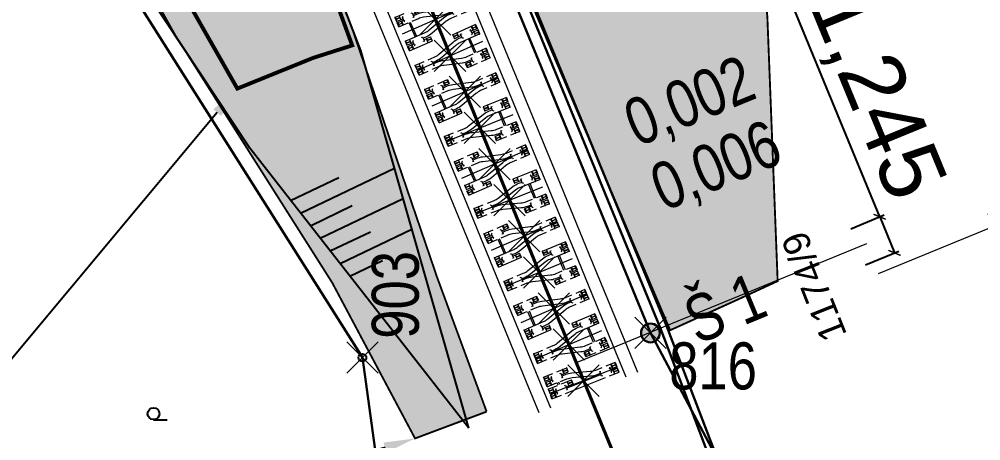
# Model space of a CAD drawing. Header units: millimetres. Extents: x -533422 to -532014, y -1115269 to -1112931.
# Drawn here: x -532541.36 to -532510.7, y -1113937.67 to -1113924.23 of the extents above; entities that cross this region are included whole.
import ezdxf
from ezdxf import colors
from ezdxf.entities.mleader import LeaderData, LeaderLine
from ezdxf.enums import TextEntityAlignment as Align
from ezdxf.math import Vec2, Vec3

# ---------------------------------------------------------------- set-up
doc = ezdxf.new("R2010")
doc.units = ezdxf.units.MM
doc.header["$PDMODE"] = 3
doc.header["$PDSIZE"] = 0.5
doc.linetypes.add('ACAD_ISO02W100', pattern=[15, 12, -3])
for name, color, linetype, lineweight in [('1105 mapa KN', 251, 'Continuous', 0), ('drážní pozemek', 4, 'Continuous', 30), ('drážní pozemek body', 1, 'Continuous', 18), ('kladečák', 2, 'Continuous', 15), ('kladečák osa', 2, 'Continuous', 15), ('odvodnění', 5, 'Continuous', 0), ('původní osa', 30, 'Continuous', 15), ('SVRSEK', 1, 'Continuous', 20), ('Svršek', 1, 'Continuous', 18), ('Svršek popis', 1, 'Continuous', 18), ('tvar svršku', 1, 'Continuous', 13), ('Vytyčovací výkres', 5, 'Continuous', 15), ('Vytyčovací výkres _čísla bodů', 5, 'Continuous', 15), ('Ypražce', 1, 'Continuous', 13), ('zabzař', 1, 'Continuous', 30), ('řezy - značení', 5, 'Continuous', 0), ('ŠEDIVÝ -UKRYTO', 5, 'Continuous', 15)]:
    doc.layers.add(name, color=color, linetype=linetype, lineweight=lineweight)
doc.layers.add('skály', color=8, linetype='Continuous')
doc.styles.get("Standard").update_dxf_attribs({"font": 'arial.ttf'})
doc.styles.add('Standard 1_500', font='romans.shx', dxfattribs={"width": 0.65, "height": 0.7})
doc.dimstyles.new('Kóty příčné řezy', dxfattribs={"dimtxt": 2, "dimasz": 0.3, "dimexe": 0.15, "dimexo": 0.6, "dimgap": 0.1, "dimtad": 1, "dimdec": 3, "dimzin": 0, "dimtxsty": 'Standard', "dimblk": 'ARCHTICK', "dimcen": 0.09, "dimadec": 0, "dimazin": 0, "dimtfac": 1, "dimtdec": 3, "dimtofl": 0, "dimtmove": 0, "dimatfit": 3, "dimldrblk": 'ARCHTICK', "dimfxl": 1, "dimfxlon": 1, "dimtfillclr": 256, "dimtolj": 1, "dimtzin": 0, "dimarcsym": 0})

# ---------------------------------------------------------------- blocks, each defined once
blk = doc.blocks.new('Z105')
at = {"color": 0, "lineweight": -2}
for radius in [1.25, 0.025]:
    blk.add_circle((0, 0), radius, dxfattribs=at)
blk = doc.blocks.new('Z3040')
at = {"color": 0, "lineweight": -2}
blk.add_line((0, 0), (4.4, 0), dxfattribs=at)
blk.add_circle((0, 1.9), 1.88, dxfattribs=at)
blk = doc.blocks.new('_ARCHTICK')
at = {"color": 0, "linetype": 'ByBlock', "const_width": 0.15}
blk.add_lwpolyline([(-0.5, -0.5), (0.5, 0.5)], dxfattribs=at)
blk = doc.blocks.new('*D34')
at = {"layer": 'Defpoints', "color": 0}
for p in [(-532513.452, -1113931.68), (-532523.84, -1113934.604), (-532523.366, -1113935.755)]:
    blk.add_point(p, dxfattribs=at)
at = {"layer": 'kladečák', "color": 0, "lineweight": -2}
for p, q in [((-532513.925, -1113930.528), (-532516.615, -1113923.984)), ((-532514.85, -1113930.908), (-532513.786, -1113930.471)), ((-532513.925, -1113930.528), (-532513.452, -1113931.68)), ((-532514.376, -1113932.06), (-532513.313, -1113931.623))]:
    blk.add_line(p, q, dxfattribs=at)
at = {"layer": 'kladečák', "color": 0, "lineweight": -2, "xscale": 0.3, "yscale": 0.3, "zscale": 0.3}
for p, rotation in [((-532513.925, -1113930.528), 112.3462702138352), ((-532513.452, -1113931.68), 292.3462702138352)]:
    blk.add_blockref('_ARCHTICK', p, dxfattribs=dict(at, rotation=rotation))
at = {"layer": 'kladečák', "color": 0, "insert": (-532514.123, -1113926.622), "char_height": 2, "attachment_point": 5, "rotation": 292.3463}
blk.add_mtext('\\A1;1,245', dxfattribs=at)
blk = doc.blocks.new('*D35')
at = {"layer": 'Defpoints', "color": 0}
for p in [(-532509.391, -1113930.459), (-532523.366, -1113935.755), (-532523.209, -1113936.139)]:
    blk.add_point(p, dxfattribs=at)
at = {"layer": 'kladečák', "color": 0, "lineweight": -2}
for p, q in [((-532510.474, -1113930.456), (-532509.41, -1113930.018)), ((-532509.549, -1113930.075), (-532509.391, -1113930.459)), ((-532510.316, -1113930.84), (-532509.252, -1113930.402)), ((-532509.391, -1113930.459), (-532504.879, -1113941.434))]:
    blk.add_line(p, q, dxfattribs=at)
at = {"layer": 'kladečák', "color": 0, "lineweight": -2, "xscale": 0.3, "yscale": 0.3, "zscale": 0.3}
for p, rotation in [((-532509.549, -1113930.075), 112.3462702196717), ((-532509.391, -1113930.459), 292.3462702196717)]:
    blk.add_blockref('_ARCHTICK', p, dxfattribs=dict(at, rotation=rotation))
at = {"layer": 'kladečák', "color": 0, "insert": (-532504.999, -1113937.719), "char_height": 2, "attachment_point": 5, "rotation": 292.3463}
blk.add_mtext('\\A1;0,415', dxfattribs=at)
blk = doc.blocks.new('Z$W@#75726B7D')
at = {"layer": 'Ypražce'}
for p, q in [((0, 2.3), (0, 1.979)), ((0.14, 2.3), (0.14, 2.085)), ((0.19, 2.296), (0.19, 2.085)), ((0.33, 2.3), (0.33, 1.979)), ((0.555, 2.3), (0.555, 2.085)), ((0.605, 2.3), (0.605, 2.085)), ((0.745, 2.3), (0.745, 1.979)), ((0.332, 1.954), (0.413, 1.954)), ((0.332, 1.904), (0.413, 1.904)), ((0, 1.838), (0, 0.462)), ((0.14, 0.561), (0.14, 1.739)), ((0.19, 1.739), (0.19, 1.5)), ((0.33, 1.838), (0.33, 1.5)), ((0.605, 1.739), (0.605, 1.5)), ((0.745, 1.838), (0.745, 1.5)), ((0, 0.321), (0, 0)), ((0.14, 0.214), (0.14, 0)), ((0.19, 0.214), (0.19, 0))]:
    blk.add_line(p, q, dxfattribs=at)
at = {"layer": 'Ypražce', "lineweight": 9, "ltscale": 0.005}
blk.add_line((0.165, 0), (0.165, 2.3), dxfattribs=at)
at = {"layer": 'Ypražce'}
for points in [[(0.067, 2.182), (0.067, 2.266, 0.274795), (0.057, 2.285), (0.057, 2.285), (0.003, 2.292, -0.296181), (0, 2.296), (0, 2.3), (0.14, 2.3), (0.14, 2.296, -0.296181), (0.137, 2.292), (0.083, 2.285), (0.083, 2.285, 0.274795), (0.073, 2.266), (0.073, 2.182, 0.274795), (0.083, 2.163), (0.137, 2.156, -0.296181), (0.14, 2.151), (0.14, 2.148), (0, 2.148), (0, 2.151, -0.296181), (0.003, 2.156), (0.057, 2.163), (0.057, 2.163, 0.274795)], [(0.263, 2.182), (0.263, 2.266, -0.274795), (0.273, 2.285), (0.273, 2.285), (0.327, 2.292, 0.296181), (0.33, 2.296), (0.33, 2.3), (0.19, 2.3), (0.19, 2.296, 0.296181), (0.193, 2.292), (0.247, 2.285), (0.247, 2.285, -0.274795), (0.257, 2.266), (0.257, 2.182, -0.274795), (0.247, 2.163), (0.193, 2.156, 0.296181), (0.19, 2.151), (0.19, 2.148), (0.33, 2.148), (0.33, 2.151, 0.296181), (0.327, 2.156), (0.273, 2.163), (0.273, 2.163, -0.274795)], [(0.482, 2.182), (0.482, 2.266, 0.274795), (0.472, 2.285), (0.472, 2.285), (0.418, 2.292, -0.296181), (0.415, 2.296), (0.415, 2.3), (0.555, 2.3), (0.555, 2.296, -0.296181), (0.552, 2.292), (0.498, 2.285), (0.498, 2.285, 0.274795), (0.488, 2.266), (0.488, 2.182, 0.274795), (0.498, 2.163), (0.552, 2.156, -0.296181), (0.555, 2.151), (0.555, 2.148), (0.415, 2.148), (0.415, 2.151, -0.296181), (0.418, 2.156), (0.472, 2.163), (0.472, 2.163, 0.274795)], [(0.678, 2.182), (0.678, 2.266, -0.274795), (0.688, 2.285), (0.688, 2.285), (0.742, 2.292, 0.296181), (0.745, 2.296), (0.745, 2.3), (0.605, 2.3), (0.605, 2.296, 0.296181), (0.608, 2.292), (0.662, 2.285), (0.662, 2.285, -0.274795), (0.672, 2.266), (0.672, 2.182, -0.274795), (0.662, 2.163), (0.608, 2.156, 0.296181), (0.605, 2.151), (0.605, 2.148), (0.745, 2.148), (0.745, 2.151, 0.296181), (0.742, 2.156), (0.688, 2.163), (0.688, 2.163, -0.274795)], [(0.263, 1.534), (0.263, 1.618, -0.274795), (0.273, 1.637), (0.273, 1.637), (0.327, 1.644, 0.296181), (0.33, 1.649), (0.33, 1.652), (0.19, 1.652), (0.19, 1.649, 0.296181), (0.193, 1.644), (0.247, 1.637), (0.247, 1.637, -0.274795), (0.257, 1.618), (0.257, 1.534, -0.274795), (0.247, 1.515), (0.193, 1.508, 0.296181), (0.19, 1.504), (0.19, 1.5), (0.33, 1.5), (0.33, 1.504, 0.296181), (0.327, 1.508), (0.273, 1.515), (0.273, 1.515, -0.274795)], [(0.678, 1.534), (0.678, 1.618, -0.274795), (0.688, 1.637), (0.688, 1.637), (0.742, 1.644, 0.296181), (0.745, 1.649), (0.745, 1.652), (0.605, 1.652), (0.605, 1.649, 0.296181), (0.608, 1.644), (0.662, 1.637), (0.662, 1.637, -0.274795), (0.672, 1.618), (0.672, 1.534, -0.274795), (0.662, 1.515), (0.608, 1.508, 0.296181), (0.605, 1.504), (0.605, 1.5), (0.745, 1.5), (0.745, 1.504, 0.296181), (0.742, 1.508), (0.688, 1.515), (0.688, 1.515, -0.274795)], [(0.067, 0.118), (0.067, 0.034, -0.274795), (0.057, 0.015), (0.057, 0.015), (0.003, 0.008, 0.296181), (0, 0.004), (0, 0), (0.14, 0), (0.14, 0.004, 0.296181), (0.137, 0.008), (0.083, 0.015), (0.083, 0.015, -0.274795), (0.073, 0.034), (0.073, 0.118, -0.274795), (0.083, 0.137), (0.137, 0.144, 0.296181), (0.14, 0.149), (0.14, 0.152), (0, 0.152), (0, 0.149, 0.296181), (0.003, 0.144), (0.057, 0.137), (0.057, 0.137, -0.274795)], [(0.263, 0.118), (0.263, 0.034, 0.274795), (0.273, 0.015), (0.273, 0.015), (0.327, 0.008, -0.296181), (0.33, 0.004), (0.33, 0), (0.19, 0), (0.19, 0.004, -0.296181), (0.193, 0.008), (0.247, 0.015), (0.247, 0.015, 0.274795), (0.257, 0.034), (0.257, 0.118, 0.274795), (0.247, 0.137), (0.193, 0.144, -0.296181), (0.19, 0.149), (0.19, 0.152), (0.33, 0.152), (0.33, 0.149, -0.296181), (0.327, 0.144), (0.273, 0.137), (0.273, 0.137, 0.274795)]]:
    blk.add_lwpolyline(points, format="xyb", close=True, dxfattribs=at)
for points in [[(0.415, 2.3), (0.415, 1.979)], [(0.214, 2.061), (0.24, 2.06), (0.24, 2.085), (0.09, 2.085), (0.09, 2.06), (0.116, 2.06)], [(0.629, 2.061), (0.655, 2.06), (0.655, 2.085), (0.505, 2.085), (0.505, 2.06), (0.531, 2.06)], [(0.629, 2.061), (0.655, 2.06), (0.655, 2.085), (0.505, 2.085), (0.505, 2.06), (0.531, 2.06)], [(0.23, 1.764), (0.24, 1.764), (0.24, 1.739), (0.09, 1.739), (0.09, 1.764), (0.1, 1.764)], [(0.645, 1.764), (0.655, 1.764), (0.655, 1.739), (0.505, 1.739), (0.505, 1.764), (0.515, 1.764)], [(0.645, 1.764), (0.655, 1.764), (0.655, 1.739), (0.505, 1.739), (0.505, 1.764), (0.515, 1.764)], [(0.1, 0.536), (0.09, 0.536), (0.09, 0.561), (0.24, 0.561), (0.24, 0.536), (0.23, 0.536)], [(0.33, 0), (0.33, 0.321)], [(0.116, 0.239), (0.09, 0.239), (0.09, 0.214), (0.24, 0.214), (0.24, 0.239), (0.214, 0.239)]]:
    blk.add_lwpolyline(points, dxfattribs=at)
for points in [[(0.415, 1.838), (0.415, 1.625, -0.072586), (0.39, 1.454), (0.221, 0.886, 0.072586), (0.19, 0.675), (0.19, 0.561)], [(0.33, 0.462), (0.33, 0.675, -0.072586), (0.355, 0.846), (0.524, 1.414, 0.072586), (0.555, 1.625), (0.555, 1.739)]]:
    blk.add_lwpolyline(points, format="xyb", dxfattribs=at)
blk = doc.blocks.new('Z$W@#62D3339C')
at = {"layer": 'Ypražce', "lineweight": 9}
for p, q in [((0, 2.3), (0, 1.5)), ((0.14, 2.3), (0.14, 2.085)), ((0.19, 2.3), (0.19, 2.085)), ((0.97, 2.3), (0.97, 2.085)), ((1.02, 2.3), (1.02, 2.085)), ((1.16, 2.3), (1.16, 1.979)), ((0.828, 1.958), (0.33, 1.958)), ((0.828, 1.908), (0.33, 1.908)), ((0.14, 1.739), (0.14, 1.5)), ((1.02, 1.739), (1.02, 1.5)), ((1.16, 1.838), (1.16, 1.5)), ((0.555, 0.214), (0.555, 0)), ((0.605, 0.214), (0.605, 0))]:
    blk.add_line(p, q, dxfattribs=at)
at = {"layer": 'Ypražce', "lineweight": 9, "ltscale": 0.005}
blk.add_line((0.58, 0), (0.58, 2.3), dxfattribs=at)
at = {"layer": 'Ypražce', "lineweight": 9}
for points in [[(0.067, 2.182), (0.067, 2.266, 0.274795), (0.057, 2.285), (0.057, 2.285), (0.003, 2.292, -0.296181), (0, 2.296), (0, 2.3), (0.14, 2.3), (0.14, 2.296, -0.296181), (0.137, 2.292), (0.083, 2.285), (0.083, 2.285, 0.274795), (0.073, 2.266), (0.073, 2.182, 0.274795), (0.083, 2.163), (0.137, 2.156, -0.296181), (0.14, 2.151), (0.14, 2.148), (0, 2.148), (0, 2.151, -0.296181), (0.003, 2.156), (0.057, 2.163), (0.057, 2.163, 0.274795)], [(0.263, 2.182), (0.263, 2.266, -0.274795), (0.273, 2.285), (0.273, 2.285), (0.327, 2.292, 0.296181), (0.33, 2.296), (0.33, 2.3), (0.19, 2.3), (0.19, 2.296, 0.296181), (0.193, 2.292), (0.247, 2.285), (0.247, 2.285, -0.274795), (0.257, 2.266), (0.257, 2.182, -0.274795), (0.247, 2.163), (0.193, 2.156, 0.296181), (0.19, 2.151), (0.19, 2.148), (0.33, 2.148), (0.33, 2.151, 0.296181), (0.327, 2.156), (0.273, 2.163), (0.273, 2.163, -0.274795)], [(0.897, 2.182), (0.897, 2.266, 0.274795), (0.887, 2.285), (0.887, 2.285), (0.833, 2.292, -0.296181), (0.83, 2.296), (0.83, 2.3), (0.97, 2.3), (0.97, 2.296, -0.296181), (0.967, 2.292), (0.913, 2.285), (0.913, 2.285, 0.274795), (0.903, 2.266), (0.903, 2.182, 0.274795), (0.913, 2.163), (0.967, 2.156, -0.296181), (0.97, 2.151), (0.97, 2.148), (0.83, 2.148), (0.83, 2.151, -0.296181), (0.833, 2.156), (0.887, 2.163), (0.887, 2.163, 0.274795)], [(1.093, 2.182), (1.093, 2.266, -0.274795), (1.103, 2.285), (1.103, 2.285), (1.157, 2.292, 0.296181), (1.16, 2.296), (1.16, 2.3), (1.02, 2.3), (1.02, 2.296, 0.296181), (1.023, 2.292), (1.077, 2.285), (1.077, 2.285, -0.274795), (1.087, 2.266), (1.087, 2.182, -0.274795), (1.077, 2.163), (1.023, 2.156, 0.296181), (1.02, 2.151), (1.02, 2.148), (1.16, 2.148), (1.16, 2.151, 0.296181), (1.157, 2.156), (1.103, 2.163), (1.103, 2.163, -0.274795)], [(0.067, 1.618), (0.067, 1.534, -0.274795), (0.057, 1.515), (0.057, 1.515), (0.003, 1.508, 0.296181), (0, 1.504), (0, 1.5), (0.14, 1.5), (0.14, 1.504, 0.296181), (0.137, 1.508), (0.083, 1.515), (0.083, 1.515, -0.274795), (0.073, 1.534), (0.073, 1.618, -0.274795), (0.083, 1.637), (0.137, 1.644, 0.296181), (0.14, 1.649), (0.14, 1.652), (0, 1.652), (0, 1.649, 0.296181), (0.003, 1.644), (0.057, 1.637), (0.057, 1.637, -0.274795)], [(1.093, 1.618), (1.093, 1.534, 0.274795), (1.103, 1.515), (1.103, 1.515), (1.157, 1.508, -0.296181), (1.16, 1.504), (1.16, 1.5), (1.02, 1.5), (1.02, 1.504, -0.296181), (1.023, 1.508), (1.077, 1.515), (1.077, 1.515, 0.274795), (1.087, 1.534), (1.087, 1.618, 0.274795), (1.077, 1.637), (1.023, 1.644, -0.296181), (1.02, 1.649), (1.02, 1.652), (1.16, 1.652), (1.16, 1.649, -0.296181), (1.157, 1.644), (1.103, 1.637), (1.103, 1.637, 0.274795)], [(0.482, 0.118), (0.482, 0.034, -0.274795), (0.472, 0.015), (0.472, 0.015), (0.418, 0.008, 0.296181), (0.415, 0.004), (0.415, 0), (0.555, 0), (0.555, 0.004, 0.296181), (0.552, 0.008), (0.498, 0.015), (0.498, 0.015, -0.274795), (0.488, 0.034), (0.488, 0.118, -0.274795), (0.498, 0.137), (0.552, 0.144, 0.296181), (0.555, 0.149), (0.555, 0.152), (0.415, 0.152), (0.415, 0.149, 0.296181), (0.418, 0.144), (0.472, 0.137), (0.472, 0.137, -0.274795)], [(0.678, 0.118), (0.678, 0.034, 0.274795), (0.688, 0.015), (0.688, 0.015), (0.742, 0.008, -0.296181), (0.745, 0.004), (0.745, 0), (0.605, 0), (0.605, 0.004, -0.296181), (0.608, 0.008), (0.662, 0.015), (0.662, 0.015, 0.274795), (0.672, 0.034), (0.672, 0.118, 0.274795), (0.662, 0.137), (0.608, 0.144, -0.296181), (0.605, 0.149), (0.605, 0.152), (0.745, 0.152), (0.745, 0.149, -0.296181), (0.742, 0.144), (0.688, 0.137), (0.688, 0.137, 0.274795)]]:
    blk.add_lwpolyline(points, format="xyb", close=True, dxfattribs=at)
for points in [[(0.33, 2.3), (0.33, 1.625, 0.072586), (0.355, 1.454), (0.524, 0.886, -0.072586), (0.555, 0.675), (0.555, 0.561)], [(0.415, 0.462), (0.415, 0.675, 0.072586), (0.39, 0.846), (0.221, 1.414, -0.072586), (0.19, 1.625), (0.19, 1.739)], [(0.83, 1.838), (0.83, 1.625, -0.072586), (0.805, 1.454), (0.636, 0.886, 0.072586), (0.605, 0.675), (0.605, 0.561)], [(0.745, 0.462), (0.745, 0.675, -0.072586), (0.77, 0.846), (0.939, 1.414, 0.072586), (0.97, 1.625), (0.97, 1.739)]]:
    blk.add_lwpolyline(points, format="xyb", dxfattribs=at)
for points in [[(0.83, 2.3), (0.83, 1.979)], [(0.214, 2.061), (0.24, 2.06), (0.24, 2.085), (0.09, 2.085), (0.09, 2.06), (0.116, 2.06)], [(1.044, 2.061), (1.07, 2.06), (1.07, 2.085), (0.92, 2.085), (0.92, 2.06), (0.946, 2.06)], [(0.23, 1.764), (0.24, 1.764), (0.24, 1.739), (0.09, 1.739), (0.09, 1.764), (0.1, 1.764)], [(1.06, 1.764), (1.07, 1.764), (1.07, 1.739), (0.92, 1.739), (0.92, 1.764), (0.93, 1.764)], [(0.415, 0), (0.415, 0.321)], [(0.515, 0.536), (0.505, 0.536), (0.505, 0.561), (0.655, 0.561), (0.655, 0.536), (0.645, 0.536)], [(0.745, 0), (0.745, 0.321)], [(0.531, 0.239), (0.505, 0.239), (0.505, 0.214), (0.655, 0.214), (0.655, 0.239), (0.629, 0.239)]]:
    blk.add_lwpolyline(points, dxfattribs=at)

msp = doc.modelspace()

# ---------------------------------------------------------------- hatches: boundary and pattern name
at = {"layer": 'odvodnění'}
msp.add_hatch(color=256, dxfattribs=at).paths.add_polyline_path([(-532520.9348, -1113934.2339, 1), (-532521.5348, -1113934.2339, 1)])
at = {"layer": 'skály', "true_color": 0xd9ffcc}
h = msp.add_hatch(color=254, dxfattribs=at)
h.dxf.hatch_style = 1
h.paths.add_polyline_path([(-532518.5594, -1113933.2177), (-532517.1782, -1113932.5799), (-532517.5067, -1113924.1456), (-532518.2728, -1113916.338), (-532520.5537, -1113907.175), (-532521.4019, -1113904.7517), (-532522.6878, -1113901.5411), (-532524.2582, -1113898.1632), (-532525.1625, -1113895.9551), (-532526.234, -1113892.75), (-532527.6465, -1113888.1893), (-532529.3261, -1113883.7492), (-532531.835, -1113875.2672), (-532531.835, -1113875.2672), (-532537.2569, -1113861.571), (-532539.0358, -1113855.5672), (-532541.0908, -1113850.94), (-532542.3695, -1113847.5949), (-532543.1826, -1113843.4911), (-532544.1325, -1113839.1424), (-532546.1592, -1113828.9681), (-532546.3628, -1113824.3169), (-532547.0981, -1113819.5416), (-532548.5464, -1113815.3411), (-532550.2727, -1113807.4673), (-532547.7826, -1113800.9067), (-532545.3063, -1113789.8871), (-532546.4022, -1113781.6222), (-532558.0273, -1113786.201), (-532558.5992, -1113791.3438), (-532557.8332, -1113800.8024), (-532557.7416, -1113806.6114), (-532557.0713, -1113813.3105), (-532555.9255, -1113821.5665), (-532555.4993, -1113826.9319), (-532553.3421, -1113840.4862), (-532551.5421, -1113847.1691), (-532550.3625, -1113853.1499), (-532547.2206, -1113864.2971), (-532542.2661, -1113878.7306), (-532539.5925, -1113887.7503), (-532536.3765, -1113896.7067), (-532530.2178, -1113911.7934), (-532526.0618, -1113921.2859), (-532520.6058, -1113934.1467)])
h = msp.add_hatch(color=254, dxfattribs=at)
h.dxf.hatch_style = 1
h.paths.add_polyline_path([(-532526.4588, -1113936.7432), (-532528.7406, -1113937.5977), (-532531.3829, -1113932.6297), (-532536.3884, -1113924.7343), (-532536.3884, -1113924.7343), (-532541.6277, -1113915.394), (-532546.4744, -1113905.7413), (-532549.4415, -1113901.8011), (-532558.7647, -1113893.9956), (-532563.1017, -1113885.6324), (-532563.885, -1113878.661), (-532566.1902, -1113869.556), (-532564.7803, -1113860.8749), (-532565.0546, -1113856.6297), (-532565.8211, -1113851.6329), (-532567.9664, -1113842.656), (-532569.3526, -1113833.3835), (-532572.1876, -1113817.146), (-532573.255, -1113802.8022), (-532570.2038, -1113791.7879), (-532567.7689, -1113790.2534), (-532564.8497, -1113788.7294), (-532564.1698, -1113806.9942), (-532563.4457, -1113816.4786), (-532560.7584, -1113835.4742), (-532560.1527, -1113840.3158), (-532558.7633, -1113845.1218), (-532557.6018, -1113848.9098), (-532556.2156, -1113853.7035), (-532555.1029, -1113857.9718), (-532552.5383, -1113866.2222), (-532552.3648, -1113866.6846), (-532558.9653, -1113878.2524), (-532558.9532, -1113881.0265), (-532559.0671, -1113885.2271), (-532557.7476, -1113887.9392), (-532554.3316, -1113886.5689), (-532550.1277, -1113885.6211), (-532548.9749, -1113886.3688), (-532546.5193, -1113890.0385), (-532542.1096, -1113898.2943), (-532538.9506, -1113905.8353), (-532534.6682, -1113914.5021), (-532530.7666, -1113924.4643), (-532528.0359, -1113932.4637)])
at = {"layer": 'skály', "ltscale": 100, "true_color": 0xffdab3}
msp.add_hatch(color=41, dxfattribs=at).paths.add_polyline_path([(-532546.7937, -1113883.3733), (-532548.1588, -1113883.7606), (-532549.5245, -1113884.8035), (-532551.0206, -1113885.5323), (-532552.9153, -1113886.6645), (-532554.4515, -1113887.5444), (-532556.4727, -1113888.3765), (-532558.076, -1113889.5295), (-532559.4844, -1113890.4844), (-532556.7772, -1113894.4554), (-532552.6566, -1113897.5381), (-532548.7194, -1113901.5195), (-532544.186, -1113908.113), (-532540.7659, -1113915.0579), (-532538.4566, -1113919.336), (-532534.407, -1113926.4391), (-532531.99, -1113925.4602), (-532530.7453, -1113925.0622), (-532532.8365, -1113919.3405), (-532535.326, -1113913.3202), (-532537.3675, -1113908.096), (-532539.2595, -1113903.9664), (-532541.4689, -1113898.7784), (-532544.7297, -1113889.7551)])

# ---------------------------------------------------------------- linework, layer by layer
at = {"layer": 'drážní pozemek'}
msp.add_lwpolyline([(-532529.0025, -1113945.33), (-532530.42, -1113935.0175), (-532538.0721, -1113922.9113), (-532546.68, -1113906.51), (-532550.25, -1113901.86), (-532580.39, -1113880.83), (-532597.41, -1113889.48), (-532617.5, -1113903.49), (-532582, -1113848.57), (-532568.73, -1113822.76), (-532530.98, -1113773.07), (-532548.8325, -1113807.33), (-532541.5989, -1113823.0723), (-532536.2725, -1113849.71), (-532528.2571, -1113879.1306), (-532521.9, -1113901.1475), (-532515.5275, -1113913.05), (-532495.7013, -1113932.2121), (-532507.56, -1113951.14)], dxfattribs=at)
at = {"layer": 'drážní pozemek body'}
msp.add_point((-532530.42, -1113935.0175), dxfattribs=at)
at = {"layer": 'kladečák'}
for p in [(-532528.0999, -1113924.2404), (-532527.6265, -1113925.3919), (-532527.1532, -1113926.5435), (-532526.6798, -1113927.695), (-532526.2065, -1113928.8465), (-532525.7331, -1113929.998), (-532525.2597, -1113931.1495), (-532524.7864, -1113932.301), (-532524.313, -1113933.4525), (-532523.8397, -1113934.604)]:
    msp.add_point(p, dxfattribs=at)
at = {"layer": 'kladečák osa'}
msp.add_lwpolyline([(-532523.3663, -1113935.7555), (-532523.6956, -1113934.9546), (-532524.9996, -1113931.7824), (-532526.0264, -1113929.2845), (-532527.0903, -1113926.6964), (-532529.5624, -1113920.6825), (-532531.5795, -1113915.7757), (-532533.1444, -1113911.9688), (-532533.9525, -1113910.003), (-532534.4226, -1113908.8594), (-532538.9106, -1113897.8766), (-532543.1651, -1113887.089), (-532547.3837, -1113875.551), (-532550.2982, -1113866.6749), (-532553.3148, -1113856.0862), (-532554.4479, -1113851.5605), (-532555.7656, -1113845.6444), (-532556.3338, -1113843.0393), (-532558.0649, -1113833.5283)], dxfattribs=at)
at = {"layer": 'odvodnění', "lineweight": 30}
for q in [(-532536.7863, -1113896.3262), (-532511.5954, -1113952.3917)]:
    msp.add_line((-532521.2348, -1113934.2339), q, dxfattribs=at)
msp.add_circle((-532521.2348, -1113934.2339), 0.3, dxfattribs=at)
at = {"layer": 'původní osa'}
msp.add_line((-532514.3493, -1113931.3882, 353.018), (-532523.5986, -1113935.1904), dxfattribs=at)
at = {"layer": 'původní osa', "lineweight": 40, "elevation": 353.018}
msp.add_lwpolyline([(-532520.964, -1113941.602), (-532524.861, -1113932.117), (-532525.7, -1113930.065), (-532529.844, -1113919.946), (-532534.127, -1113909.385), (-532538.488, -1113898.301), (-532542.476, -1113887.636), (-532546.026, -1113877.445), (-532549.35, -1113866.981), (-532552.302, -1113856.418), (-532554.714, -1113846.338), (-532555.308, -1113843.547), (-532557.103, -1113834.041), (-532558.448, -1113825.436), (-532559.64, -1113815.547), (-532560.487, -1113805.456), (-532560.993, -1113794.499), (-532561.087, -1113783.392), (-532561.043, -1113781.204), (-532560.65, -1113771.904)], dxfattribs=at)
msp.add_lwpolyline([(-532520.964, -1113941.602), (-532524.861, -1113932.117), (-532525.7, -1113930.065), (-532529.844, -1113919.946), (-532534.127, -1113909.385), (-532538.488, -1113898.301), (-532542.476, -1113887.636), (-532546.026, -1113877.445), (-532549.35, -1113866.981), (-532552.302, -1113856.418), (-532554.714, -1113846.338), (-532555.308, -1113843.547), (-532557.103, -1113834.041), (-532558.448, -1113825.436), (-532559.64, -1113815.547), (-532560.487, -1113805.456), (-532560.993, -1113794.499), (-532561.087, -1113783.392), (-532561.043, -1113781.204), (-532560.65, -1113771.904)], dxfattribs=at)
at = {"layer": 'skály'}
for p, q in [((-532530.47, -1113925.22), (-532535.41, -1113912.32)), ((-532534.01, -1113928.34), (-532538.9762, -1113920.8257)), ((-532527.03, -1113937.27), (-532530.47, -1113925.22)), ((-532527.03, -1113937.27), (-532534.01, -1113928.34)), ((-532532.3934, -1113930.4083), (-532529.398, -1113928.975)), ((-532532.7087, -1113930.0048), (-532531.1751, -1113929.271)), ((-532531.7627, -1113931.2151), (-532529.1196, -1113929.9503)), ((-532532.0781, -1113930.8117), (-532530.7435, -1113930.1731)), ((-532531.4474, -1113931.6185), (-532530.163, -1113931.0039)), ((-532531.1263, -1113932.0191), (-532528.8412, -1113930.9257)), ((-532530.8168, -1113932.4253), (-532529.7766, -1113931.9276))]:
    msp.add_line(p, q, dxfattribs=at)
at = {"layer": 'skály', "color": 116, "linetype": 'ACAD_ISO02W100', "ltscale": 0.1, "true_color": 0x136734, "const_width": 0.06}
for points in [[(-532518.5594, -1113933.2177), (-532517.1782, -1113932.5799), (-532517.5067, -1113924.1456), (-532518.2728, -1113916.338), (-532518.2728, -1113916.338), (-532520.5537, -1113907.175), (-532521.4019, -1113904.7517), (-532522.6878, -1113901.5411), (-532524.2582, -1113898.1632), (-532525.1625, -1113895.9551), (-532526.234, -1113892.75), (-532527.6465, -1113888.1893), (-532529.3261, -1113883.7492), (-532531.835, -1113875.2672), (-532531.835, -1113875.2672), (-532537.2569, -1113861.571), (-532539.0358, -1113855.5672), (-532541.0908, -1113850.94), (-532542.3695, -1113847.5949), (-532543.1826, -1113843.4911), (-532544.1325, -1113839.1424)], [(-532560.1527, -1113840.3158), (-532558.7633, -1113845.1218), (-532557.6018, -1113848.9098), (-532556.2156, -1113853.7035), (-532555.1029, -1113857.9718), (-532552.5383, -1113866.2222), (-532552.3648, -1113866.6846), (-532558.9653, -1113878.2524), (-532558.9532, -1113881.0265), (-532559.0671, -1113885.2271), (-532557.7476, -1113887.9392), (-532554.3316, -1113886.5689), (-532550.1277, -1113885.6211), (-532548.9749, -1113886.3688), (-532546.5193, -1113890.0385), (-532542.1096, -1113898.2943), (-532538.9506, -1113905.8353), (-532534.6682, -1113914.5021), (-532530.7666, -1113924.4643), (-532528.0359, -1113932.4637), (-532526.4588, -1113936.7432)], [(-532553.3421, -1113840.4862), (-532551.5421, -1113847.1691), (-532550.3625, -1113853.1499), (-532547.2206, -1113864.2971), (-532542.2661, -1113878.7306), (-532539.5925, -1113887.7503), (-532536.3765, -1113896.7067), (-532530.2178, -1113911.7934), (-532526.0618, -1113921.2859), (-532520.6058, -1113934.1467), (-532518.5594, -1113933.2177)], [(-532526.4588, -1113936.7432), (-532528.7406, -1113937.5977), (-532531.3829, -1113932.6297), (-532531.3829, -1113932.6297), (-532536.3884, -1113924.7343), (-532536.3884, -1113924.7343), (-532541.6277, -1113915.394), (-532546.4744, -1113905.7413), (-532549.4415, -1113901.8011), (-532558.7647, -1113893.9956), (-532563.1017, -1113885.6324), (-532563.885, -1113878.661), (-532566.1902, -1113869.556), (-532564.7803, -1113860.8749), (-532565.0546, -1113856.6297), (-532565.8211, -1113851.6329), (-532567.9664, -1113842.656)]]:
    msp.add_lwpolyline(points, dxfattribs=at)
at = {"layer": 'skály', "color": 20, "linetype": 'ACAD_ISO02W100', "ltscale": 0.1, "const_width": 0.125}
msp.add_lwpolyline([(-532548.7194, -1113901.5195), (-532544.186, -1113908.113), (-532540.7659, -1113915.0579), (-532538.4566, -1113919.336), (-532534.407, -1113926.4391), (-532531.99, -1113925.4602), (-532530.7453, -1113925.0622), (-532532.8365, -1113919.3405), (-532535.326, -1113913.3202), (-532537.3675, -1113908.096), (-532539.2595, -1113903.9664)], dxfattribs=at)
at = {"layer": 'SVRSEK', "color": 2}
msp.add_lwpolyline([(-532523.2086, -1113936.1393), (-532523.5378, -1113935.3384), (-532524.8418, -1113932.1662), (-532525.8686, -1113929.6683), (-532526.9325, -1113927.0802), (-532529.4046, -1113921.0664), (-532531.4217, -1113916.1596), (-532532.9866, -1113912.3526), (-532533.7947, -1113910.3869), (-532534.2648, -1113909.2433), (-532538.7528, -1113898.2604), (-532543.0073, -1113887.4728), (-532547.2482, -1113875.9425), (-532550.1405, -1113867.0588), (-532553.2254, -1113856.4285), (-532554.393, -1113851.7885), (-532555.7043, -1113846.049), (-532556.2879, -1113843.2653), (-532558.0001, -1113833.9273)], dxfattribs=at)
at = {"layer": 'Svršek', "color": 1, "lineweight": 30}
msp.add_line((-532534.432, -1113908.8365), (-532517.7302, -1113949.4662), dxfattribs=at)
at = {"layer": 'Svršek popis', "color": 1}
msp.add_line((-532513.9595, -1113932.3373), (-532489.589, -1113922.3192), dxfattribs=at)
at = {"layer": 'tvar svršku', "color": 1}
for points in [[(-532521.6362, -1113935.493), (-532521.9654, -1113934.6921), (-532523.2695, -1113931.5199), (-532524.2963, -1113929.022), (-532525.3602, -1113926.4339), (-532527.8323, -1113920.42), (-532529.8494, -1113915.5132), (-532531.4143, -1113911.7063), (-532532.2224, -1113909.7405), (-532532.6918, -1113908.5985), (-532537.1752, -1113897.627), (-532541.4186, -1113886.8675), (-532545.6417, -1113875.3857), (-532548.5155, -1113866.5586), (-532551.5842, -1113855.9841), (-532552.7399, -1113851.3917), (-532554.0436, -1113845.6853), (-532554.6197, -1113842.9375), (-532556.3223, -1113833.6518)], [(-532522.0062, -1113935.6451), (-532522.3354, -1113934.8442), (-532523.6394, -1113931.6719), (-532524.6662, -1113929.1741), (-532525.7301, -1113926.5859), (-532528.2023, -1113920.5721), (-532530.2193, -1113915.6653), (-532531.7843, -1113911.8583), (-532532.5923, -1113909.8926), (-532533.0619, -1113908.7502), (-532537.5464, -1113897.776), (-532541.7925, -1113887.0099), (-532546.0197, -1113875.5167), (-532548.8978, -1113866.6763), (-532551.9704, -1113856.0886), (-532553.1288, -1113851.4851), (-532554.4343, -1113845.7708), (-532555.0122, -1113843.0146), (-532556.7171, -1113833.7166)], [(-532524.7809, -1113936.7857), (-532525.1101, -1113935.9848), (-532526.4141, -1113932.8126), (-532527.4409, -1113930.3147), (-532528.5048, -1113927.7266), (-532530.977, -1113921.7127), (-532532.994, -1113916.8059), (-532534.559, -1113912.999), (-532535.367, -1113911.0332), (-532535.8378, -1113909.888), (-532540.3305, -1113898.8938), (-532544.596, -1113888.0782), (-532548.8548, -1113876.4992), (-532551.7654, -1113867.5589), (-532554.8665, -1113856.873), (-532556.0462, -1113852.1853), (-532557.3649, -1113846.4128), (-532557.9562, -1113843.5931), (-532559.6779, -1113834.2028)], [(-532524.4109, -1113936.6336), (-532524.7402, -1113935.8327), (-532526.0442, -1113932.6605), (-532527.071, -1113930.1626), (-532528.1349, -1113927.5745), (-532530.607, -1113921.5606), (-532532.6241, -1113916.6538), (-532534.189, -1113912.8469), (-532534.9971, -1113910.8811), (-532535.4677, -1113909.7363), (-532539.9593, -1113898.7448), (-532544.2222, -1113887.9357), (-532548.4768, -1113876.3682), (-532551.3831, -1113867.4413), (-532554.4804, -1113856.7684), (-532555.6572, -1113852.0919), (-532556.9742, -1113846.3272), (-532557.5636, -1113843.5159), (-532559.2832, -1113834.138)]]:
    msp.add_lwpolyline(points, dxfattribs=at)
at = {"layer": 'Vytyčovací výkres'}
msp.add_point((-532521.2348, -1113934.2339), dxfattribs=at)
at = {"layer": 'Ypražce', "linetype": 'Continuous', "lineweight": 9}
msp.add_point((-532523.3663, -1113935.7555), dxfattribs=at)
at = {"layer": 'zabzař', "color": 3}
msp.add_lwpolyline([(-532518.4177, -1113940.6789), (-532520.9121, -1113934.0902), (-532520.9121, -1113934.0902), (-532520.9121, -1113934.0902), (-532520.9121, -1113934.0902), (-532520.9121, -1113934.0902), (-532520.9121, -1113934.0902), (-532520.9121, -1113934.0902), (-532536.4657, -1113896.1749), (-532536.4657, -1113896.1749), (-532543.2358, -1113878.5387), (-532547.8926, -1113864.5758), (-532550.8424, -1113854.0014), (-532550.8424, -1113854.0014), (-532550.8424, -1113854.0014), (-532550.8424, -1113854.0014), (-532553.869, -1113840.4865)], dxfattribs=at)
at = {"layer": 'zabzař', "color": 6}
msp.add_lwpolyline([(-532509.7912, -1113962.5524), (-532520.7213, -1113934.0076), (-532520.7213, -1113934.0076), (-532520.7213, -1113934.0076), (-532520.7213, -1113934.0076), (-532520.7213, -1113934.0076), (-532520.7213, -1113934.0076), (-532520.7213, -1113934.0076), (-532520.7213, -1113934.0076), (-532536.359, -1113896.1319), (-532543.128, -1113878.4999), (-532547.7831, -1113864.5451), (-532550.7302, -1113853.9728), (-532553.7553, -1113840.4645)], dxfattribs=at)

# ---------------------------------------------------------------- block references
at = {"layer": '1105 mapa KN', "color": 9, "lineweight": -3, "xscale": 0.1, "yscale": 0.1, "zscale": 0.1}
for name, p in [('Z105', (-532530.42, -1113935.02)), ('Z3040', (-532537.08, -1113937))]:
    msp.add_blockref(name, p, dxfattribs=at)
at = {"layer": 'Ypražce', "linetype": 'Continuous', "lineweight": 9}
for name, p, rotation in [('Z$W@#62D3339C', (-532526.8139, -1113924.3134), 113.517868307744), ('Z$W@#62D3339C', (-532528.9129, -1113925.3269), 293.8675405239566), ('Z$W@#62D3339C', (-532525.8672, -1113926.6164), 113.517868307744), ('Z$W@#62D3339C', (-532527.9632, -1113927.5865), 291.9350741888846), ('Z$W@#62D3339C', (-532524.9205, -1113928.9194), 113.517868307744), ('Z$W@#62D3339C', (-532527.0158, -1113929.8812), 291.564098485859), ('Z$W@#62D3339C', (-532523.9738, -1113931.2224), 113.517868307744), ('Z$W@#62D3339C', (-532526.071, -1113932.2076), 292.608347832732), ('Z$W@#62D3339C', (-532523.0271, -1113933.5254), 113.517868307744), ('Z$W@#62D3339C', (-532525.1251, -1113934.5227), 293.1463771884173), ('Z$W@#75726B7D', (-532522.2368, -1113935.4838), 111.6908795582174)]:
    msp.add_blockref(name, p, dxfattribs=dict(at, rotation=rotation))

# ---------------------------------------------------------------- texts
at = {"layer": 'drážní pozemek', "color": 4, "lineweight": -3}
msp.add_text('1174/9', height=0.85, rotation=111.61514, dxfattribs=at).set_placement((-532515.6264, -1113932.5997), align=Align.CENTER)
at = {"layer": 'drážní pozemek body', "width": 0.8}
msp.add_text('903', height=1.5, rotation=90, dxfattribs=at).set_placement((-532530.12, -1113934.4175), align=Align.TOP_LEFT)
at = {"layer": 'SVRSEK', "color": 1, "ltscale": 0.5, "width": 0.8}
msp.add_text('Vyústní objekt Ž 3.14 s obetonávkou', height=1.8, rotation=22.34627, dxfattribs=at).set_placement((-532511.6068, -1113949.2609))
at = {"layer": 'Vytyčovací výkres _čísla bodů', "width": 0.8}
msp.add_text('816', height=1.5, dxfattribs=at).set_placement((-532520.6348, -1113934.5339), align=Align.TOP_LEFT)
at = {"layer": 'řezy - značení', "width": 0.8}
msp.add_text('Š 1', height=1.5, rotation=22.46943, dxfattribs=at).set_placement((-532519.7368, -1113934.6121))
at = {"layer": 'ŠEDIVÝ -UKRYTO', "color": 7, "width": 0.8}
for s, p in [('0,002', (-532521.6536, -1113928.311)), ('0,006', (-532520.8096, -1113930.3644))]:
    msp.add_text(s, height=1.5, rotation=22.34627, dxfattribs=at).set_placement(p)

# ---------------------------------------------------------------- dimensions: what is measured, and where the dimension line sits
at = {"layer": 'kladečák', "color": 1}
for base, p1, p2, picture, middle in [((-532513.4516, -1113931.6798), (-532523.8397, -1113934.604), (-532523.3663, -1113935.7555), '*D34', (-532515.3271, -1113927.1174)), ((-532509.3911, -1113930.4593), (-532523.3663, -1113935.7555), (-532523.2086, -1113936.1393), '*D35', (-532506.2033, -1113938.214))]:
    dim = msp.add_linear_dim(base=base, p1=p1, p2=p2, angle=292.34627, dimstyle='Kóty příčné řezy', dxfattribs=at)
    dim.commit()
    dim.dimension.update_dxf_attribs({"geometry": picture, "text_midpoint": middle, "dimtype": 161})

# ---------------------------------------------------------------- next in the draw order: leaders
at = {"layer": 'skály'}
ml = msp.add_multileader_mtext('Standard', dxfattribs=at)
ml.set_content('{\\C5;SO.01\\C12; }- Soubor 01\\P ', color=256, style='Standard 1_500')
ml.set_leader_properties(color=7)
ml.build(insert=Vec2(0, 0))
ml.multileader.update_dxf_attribs({"text_left_attachment_type": 6, "text_right_attachment_type": 6, "dogleg_length": 0, "arrow_head_size": 1})
ctx = ml.context
ctx.base_point, ctx.char_height, ctx.arrow_head_size, ctx.landing_gap_size, ctx.plane_origin, ctx.plane_x_axis, ctx.plane_y_axis = Vec3(-532540.0302, -1113948.2784), 0.7, 1, 0.2, Vec3(-532513.454, -1113994.9966), Vec3(-0.1645943, 0.9863614), Vec3(-0.9863614, -0.1645943)
ctx.left_attachment, ctx.right_attachment = 6, 6
notes = []
notes.append((ctx, [(1, (1, 1, 0), (-532541.1838, -1113941.3656), (0.1645943, -0.9863614), 0, [(0, [(-532528.7406, -1113937.5977)], 0, [])])]))
ctx.mtext.insert, ctx.mtext.text_direction, ctx.mtext.rotation, ctx.mtext.width, ctx.mtext.defined_height, ctx.mtext.line_spacing_style, ctx.mtext.flow_direction = Vec3(-532540.8917, -1113948.2194), Vec3(-0.1645943, 0.9863614), 1.736143, 9.388384, 1.4, 2, 5
ctx.mtext.has_bg_fill, ctx.mtext.bg_color, ctx.mtext.bg_scale_factor, ctx.mtext.bg_transparency, ctx.mtext.use_window_bg_color = 1, -1027028792, 1.5, 0, 1
for ctx, leaders in notes:
    for number, flags, end, landing, length, lines in leaders:
        leader = LeaderData()
        leader.index, (leader.has_last_leader_line, leader.has_dogleg_vector, leader.attachment_direction) = number, flags
        leader.last_leader_point, leader.dogleg_vector, leader.dogleg_length = Vec3(end), Vec3(landing), length
        for number, points, colour, breaks in lines:
            line = LeaderLine()
            line.index, line.vertices, line.color, line.breaks = number, Vec3.list(points), colors.encode_raw_color(colour), breaks
            leader.lines.append(line)
        ctx.leaders.append(leader)

# ---------------------------------------------------------------- next in the draw order: leaders
ml = msp.add_multileader_mtext('Standard', dxfattribs=at)
ml.set_content('{\\C5;SO.01\\C12; }- Soubory 02 ', color=256, style='Standard 1_500')
ml.set_leader_properties(color=7)
ml.build(insert=Vec2(0, 0))
ml.multileader.update_dxf_attribs({"text_left_attachment_type": 6, "text_right_attachment_type": 6, "dogleg_length": 0, "arrow_head_size": 1})
ctx = ml.context
ctx.base_point, ctx.char_height, ctx.arrow_head_size, ctx.landing_gap_size, ctx.plane_origin, ctx.plane_x_axis, ctx.plane_y_axis = Vec3(-532545.6543, -1113948.8435), 0.7, 1, 0.2, Vec3(-532525.2458, -1113996.9643), Vec3(-0.1645943, 0.9863614), Vec3(-0.9863614, -0.1645943)
ctx.left_attachment, ctx.right_attachment = 6, 6
notes = []
notes.append((ctx, [(1, (1, 1, 0), (-532546.897, -1113941.3964), (0.1645943, -0.9863614), 0, [(1, [(-532534.407, -1113926.4391)], 0, [])])]))
ctx.mtext.insert, ctx.mtext.text_direction, ctx.mtext.rotation, ctx.mtext.width, ctx.mtext.defined_height, ctx.mtext.line_spacing_style, ctx.mtext.flow_direction = Vec3(-532546.6078, -1113948.7998), Vec3(-0.1645943, 0.9863614), 1.736143, 8.075331, 1.4, 2, 5
ctx.mtext.has_bg_fill, ctx.mtext.bg_color, ctx.mtext.bg_scale_factor, ctx.mtext.bg_transparency, ctx.mtext.use_window_bg_color = 1, -1027028792, 1.5, 0, 1
for ctx, leaders in notes:
    for number, flags, end, landing, length, lines in leaders:
        leader = LeaderData()
        leader.index, (leader.has_last_leader_line, leader.has_dogleg_vector, leader.attachment_direction) = number, flags
        leader.last_leader_point, leader.dogleg_vector, leader.dogleg_length = Vec3(end), Vec3(landing), length
        for number, points, colour, breaks in lines:
            line = LeaderLine()
            line.index, line.vertices, line.color, line.breaks = number, Vec3.list(points), colors.encode_raw_color(colour), breaks
            leader.lines.append(line)
        ctx.leaders.append(leader)

# ---------------------------------------------------------------- next in the draw order: leaders
ml = msp.add_multileader_mtext('Standard', dxfattribs=at)
ml.set_content('{\\C5;SO.01\\C12; }- Soubor 04 ', color=256, style='Standard 1_500')
ml.set_leader_properties(color=7)
ml.build(insert=Vec2(0, 0))
ml.multileader.update_dxf_attribs({"text_left_attachment_type": 6, "text_right_attachment_type": 6, "dogleg_length": 0, "arrow_head_size": 1})
ctx = ml.context
ctx.base_point, ctx.char_height, ctx.arrow_head_size, ctx.landing_gap_size, ctx.plane_origin, ctx.plane_x_axis, ctx.plane_y_axis = Vec3(-532552.0329, -1113947.228), 0.7, 1, 0.2, Vec3(-532530.5139, -1113990.0414), Vec3(-0.1645943, 0.9863614), Vec3(-0.9863614, -0.1645943)
ctx.left_attachment, ctx.right_attachment = 6, 6
notes = []
notes.append((ctx, [(1, (1, 1, 0), (-532553.2221, -1113940.1015), (0.1645943, -0.9863614), 0, [(1, [(-532537.9547, -1113915.4028), (-532546.441, -1113901.4778)], 0, [])])]))
ctx.mtext.insert, ctx.mtext.text_direction, ctx.mtext.rotation, ctx.mtext.width, ctx.mtext.defined_height, ctx.mtext.line_spacing_style, ctx.mtext.flow_direction = Vec3(-532552.8944, -1113947.169), Vec3(-0.1645943, 0.9863614), 1.736143, 7.624518, 1.4, 2, 5
ctx.mtext.has_bg_fill, ctx.mtext.bg_color, ctx.mtext.bg_scale_factor, ctx.mtext.bg_transparency, ctx.mtext.use_window_bg_color = 1, -1027028792, 1.5, 0, 1
for ctx, leaders in notes:
    for number, flags, end, landing, length, lines in leaders:
        leader = LeaderData()
        leader.index, (leader.has_last_leader_line, leader.has_dogleg_vector, leader.attachment_direction) = number, flags
        leader.last_leader_point, leader.dogleg_vector, leader.dogleg_length = Vec3(end), Vec3(landing), length
        for number, points, colour, breaks in lines:
            line = LeaderLine()
            line.index, line.vertices, line.color, line.breaks = number, Vec3.list(points), colors.encode_raw_color(colour), breaks
            leader.lines.append(line)
        ctx.leaders.append(leader)

doc.saveas('drawing.dxf')
